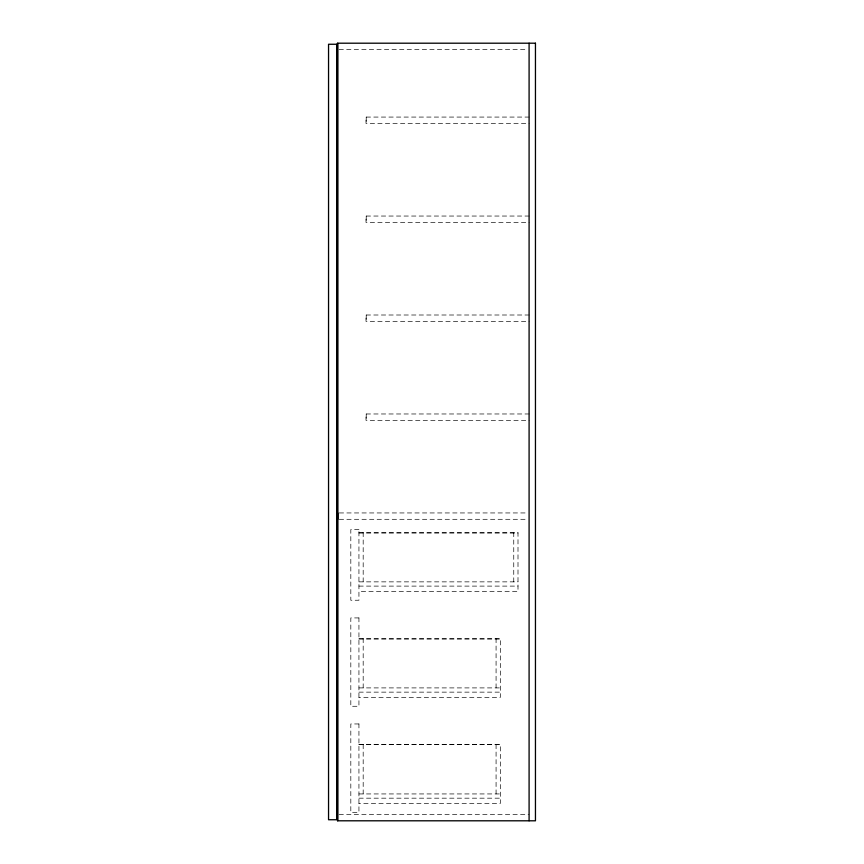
<?xml version="1.0" encoding="UTF-8"?>
<svg xmlns="http://www.w3.org/2000/svg" width="864" height="864" viewBox="0 0 864 864"><rect width="100%" height="100%" fill="white"/><g stroke="black" fill="none" stroke-linecap="round" stroke-linejoin="round"><path stroke-width="0.65" stroke-dasharray="4.32 3.24" d="M339.077 49.561L526.403 49.561M529.308 117.072L366.012 117.072L366.012 123.433L529.308 123.433M529.308 216.043L366.012 216.043L366.012 222.404L529.308 222.404M529.308 315.004L366.012 315.004L366.012 321.365L529.308 321.365M529.308 413.975L366.012 413.975L366.012 420.336L529.308 420.336M339.293 512.946L526.608 512.946M339.293 519.307L526.608 519.307M358.938 532.386L518 532.386L518 591.408L358.938 591.408M358.938 533.088L518 533.088M358.938 581.861L518 581.861M358.938 586.105L518 586.105M358.938 638.42L500.321 638.42L500.321 697.442L358.938 697.442M358.938 639.122L500.321 639.122M358.938 687.906L500.321 687.906M358.938 692.14L500.321 692.14M358.938 744.455L500.321 744.455L500.321 803.477L358.938 803.477M358.938 744.671L500.321 744.671M358.938 793.94L500.321 793.94M358.938 798.174L500.321 798.174M339.077 814.439L529.092 814.439M513.756 532.386L513.756 581.861M496.076 638.42L496.076 687.906M496.076 744.455L496.076 793.94M366.217 117.072L366.217 123.433M366.217 216.043L366.217 222.404M366.217 315.004L366.217 321.365M366.217 413.975L366.217 420.336M363.182 532.386L363.182 581.861M363.182 638.42L363.182 687.906M363.182 744.455L363.182 793.94M358.938 529.556L350.816 529.556L350.816 600.242L358.938 600.242L358.938 529.556M358.938 617.922L350.816 617.922L350.816 706.277L358.938 706.277L358.938 617.922M358.938 723.956L350.816 723.956L350.816 812.322L358.938 812.322L358.938 723.956"/><path stroke-width="1.3" d="M337.738 512.946L337.738 519.307M529.092 43.2L529.092 820.8M337.738 43.2L337.738 820.8M535.453 43.2L337.522 43.2L337.522 820.8L535.453 820.8L535.453 43.2M336.668 44.258L328.547 44.258L328.547 819.742L336.668 819.742L336.668 44.258"/></g></svg>
